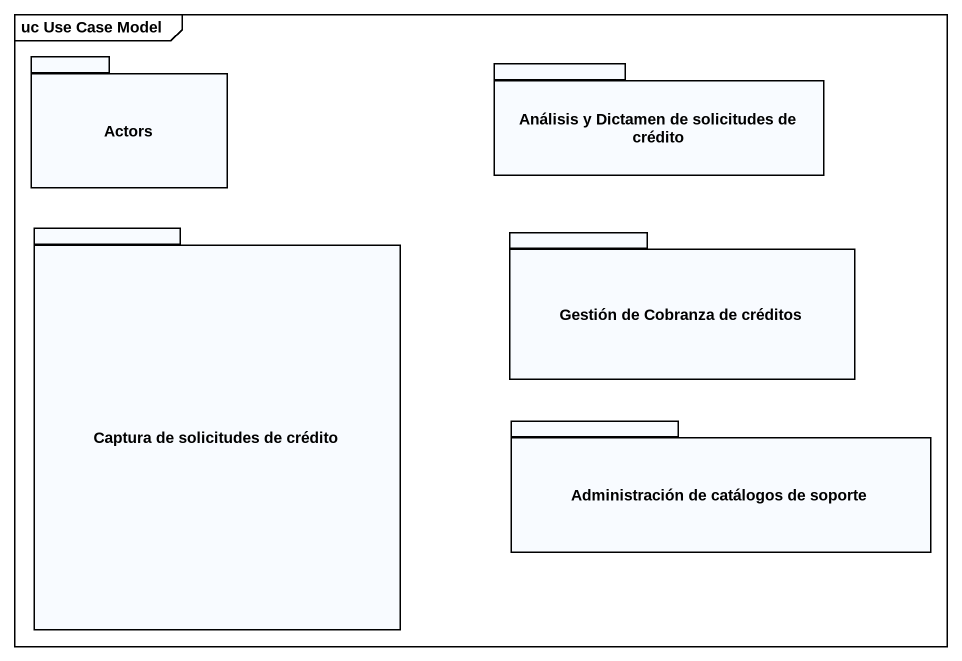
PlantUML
@startuml
mainframe uc Use Case Model
package Actors {
}
package "Análisis y Dictamen de solicitudes de crédito" as Análisis_y_Dictamen_de {
}
package "Captura de solicitudes de crédito" as Captura_de_solicitudes_de {
}
package "Gestión de Cobranza de créditos" as Gestión_de_Cobranza_de {
}
package "Administración de catálogos de soporte" as Administración_de_catálogos {
}
@enduml
